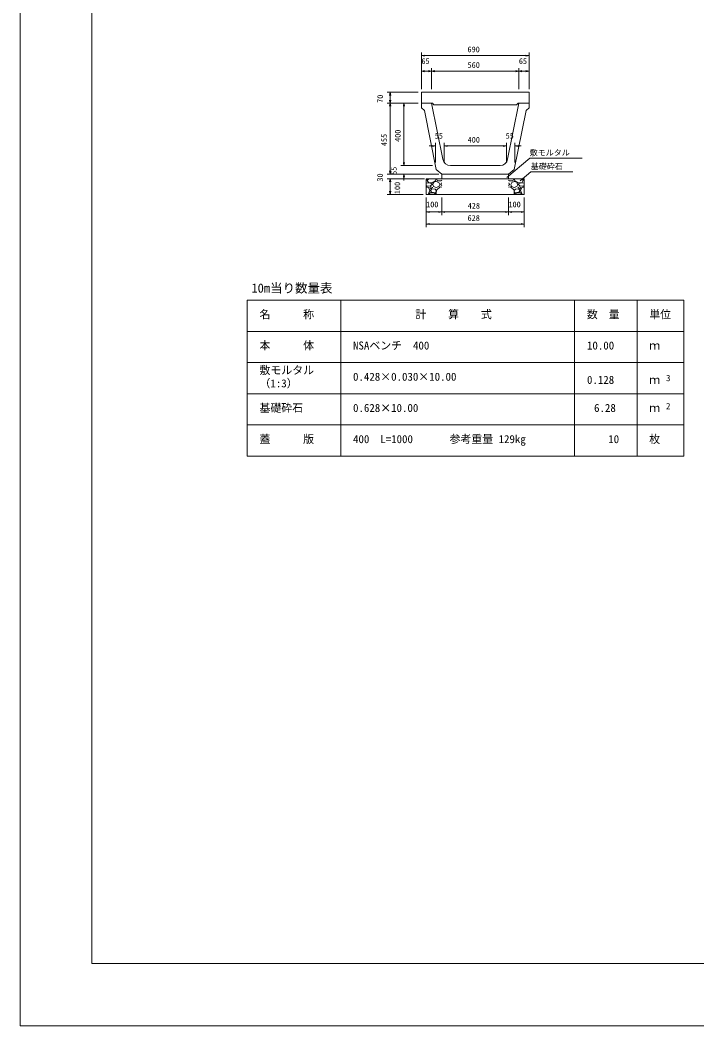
# Model space of a CAD drawing. Units: millimetres on the paper. Extents: x 0 to 841, y 0 to 594.
# Drawn here: x 0 to 217.1, y 0 to 322.4 of the extents above; entities that cross this region are included whole.
import ezdxf
from ezdxf.enums import TextEntityAlignment as Align

# ---------------------------------------------------------------- set-up
doc = ezdxf.new("R2010")
doc.units = ezdxf.units.MM
for name, color, linetype, lineweight in [('D-MTR-FRAM（材料表図枠）', 2, 'Continuous', 18), ('D-STR-DIM（寸法）', 7, 'Continuous', 18), ('D-STR-HTXT（旗揚げ）', 7, 'Continuous', 18), ('D-STR-STRn（構造物）', 7, 'Continuous', 18), ('D-STR（構造物外形線）', 1, 'Continuous', 18), ('D-TTL(外枠）', 2, 'Continuous', 18), ('DEFPOINTS_2', 8, 'Continuous', 18)]:
    doc.layers.add(name, color=color, linetype=linetype, lineweight=lineweight)
for name, color, linetype in [('D-MTR-TXT(文字列）', 7, 'Continuous'), ('D-MTR（材料表タイトル）', 7, 'Continuous'), ('D-STR-TXT（文字）', 7, 'Continuous')]:
    doc.layers.add(name, color=color, linetype=linetype)
doc.styles.add('ＭＳ ゴシック', font='')
doc.styles.get('ＭＳ ゴシック').set_extended_font_data('MS Gothic')

msp = doc.modelspace()

# ---------------------------------------------------------------- linework, layer by layer
at = {"layer": 'D-MTR-FRAM（材料表図枠）'}
for p, q in [((72.846, 232.604), (212.846, 232.604)), ((72.846, 182.604), (72.846, 232.604)), ((102.846, 182.604), (102.846, 232.604)), ((177.846, 182.604), (177.846, 232.604)), ((197.846, 200.604), (197.846, 232.604)), ((197.846, 182.604), (197.846, 232.604)), ((212.846, 182.604), (212.846, 232.604)), ((72.846, 222.604), (212.846, 222.604)), ((72.846, 212.604), (212.846, 212.604)), ((72.846, 202.604), (212.846, 202.604)), ((72.846, 192.604), (212.846, 192.604)), ((72.846, 182.604), (212.846, 182.604))]:
    msp.add_line(p, q, dxfattribs=at)
at = {"layer": 'D-STR-DIM（寸法）'}
for p, q in [((128.71, 300.25), (128.71, 312.01)), ((128.71, 311.01), (129.71, 311.177)), ((129.71, 310.843), (128.71, 311.01)), ((128.71, 311.01), (129.71, 311.01)), ((162.21, 311.01), (129.71, 311.01)), ((162.21, 311.177), (163.21, 311.01)), ((163.21, 311.01), (162.21, 310.843)), ((163.21, 311.01), (162.21, 311.01)), ((163.21, 300.25), (163.21, 312.01)), ((128.71, 300.25), (128.71, 306.992)), ((131.96, 300.25), (131.96, 306.992)), ((131.96, 300.25), (131.96, 306.992)), ((159.96, 300.25), (159.96, 306.992)), ((159.96, 300.25), (159.96, 306.992)), ((163.21, 300.25), (163.21, 306.992)), ((128.71, 305.992), (129.71, 306.158)), ((129.71, 305.825), (128.71, 305.992)), ((128.71, 305.992), (129.71, 305.992)), ((129.71, 305.992), (130.96, 305.992)), ((130.96, 306.158), (131.96, 305.992)), ((131.96, 305.992), (130.96, 305.825)), ((131.96, 305.992), (130.96, 305.992)), ((131.96, 305.992), (132.96, 306.158)), ((132.96, 305.825), (131.96, 305.992)), ((131.96, 305.992), (132.96, 305.992)), ((132.96, 305.992), (158.96, 305.992)), ((158.96, 306.158), (159.96, 305.992)), ((159.96, 305.992), (158.96, 305.825)), ((159.96, 305.992), (158.96, 305.992)), ((159.96, 305.992), (160.96, 306.158)), ((160.96, 305.825), (159.96, 305.992)), ((159.96, 305.992), (160.96, 305.992)), ((162.21, 305.992), (160.96, 305.992)), ((162.21, 306.158), (163.21, 305.992)), ((163.21, 305.992), (162.21, 305.825)), ((163.21, 305.992), (162.21, 305.992)), ((127.71, 299.25), (117.684, 299.25)), ((118.518, 298.25), (118.684, 299.25)), ((118.684, 295.75), (118.518, 296.75)), ((118.684, 299.25), (118.851, 298.25)), ((118.684, 299.25), (118.684, 298.25)), ((118.684, 298.25), (118.684, 296.75)), ((118.851, 296.75), (118.684, 295.75)), ((118.684, 295.75), (118.684, 296.75)), ((127.71, 295.75), (117.684, 295.75)), ((127.71, 295.75), (117.684, 295.75)), ((118.518, 294.75), (118.684, 295.75)), ((118.684, 295.75), (118.851, 294.75)), ((118.684, 295.75), (118.684, 294.75)), ((118.684, 294.75), (118.684, 274)), ((127.71, 295.75), (122.086, 295.75)), ((122.919, 294.75), (123.086, 295.75)), ((123.086, 295.75), (123.253, 294.75)), ((123.086, 295.75), (123.086, 294.75)), ((123.086, 294.75), (123.086, 276.75)), ((132.21, 282.056), (131.21, 282.056)), ((132.21, 282.223), (133.21, 282.056)), ((133.21, 282.056), (132.21, 281.89)), ((133.21, 282.056), (132.21, 282.056)), ((133.21, 276.75), (133.21, 283.056)), ((135.96, 276.75), (135.96, 283.056)), ((135.96, 276.75), (135.96, 283.056)), ((135.96, 282.056), (136.96, 282.223)), ((135.96, 282.056), (136.96, 282.223)), ((136.96, 281.89), (135.96, 282.056)), ((135.96, 282.056), (136.96, 282.056)), ((136.96, 281.89), (135.96, 282.056)), ((135.96, 282.056), (136.96, 282.056)), ((136.96, 282.056), (137.96, 282.056)), ((154.96, 282.056), (136.96, 282.056)), ((154.96, 282.056), (153.96, 282.056)), ((154.96, 282.223), (155.96, 282.056)), ((154.96, 282.223), (155.96, 282.056)), ((155.96, 282.056), (154.96, 281.89)), ((155.96, 282.056), (154.96, 282.056)), ((155.96, 282.056), (154.96, 281.89)), ((155.96, 282.056), (154.96, 282.056)), ((155.96, 276.75), (155.96, 283.056)), ((155.96, 276.75), (155.96, 283.056)), ((158.71, 276.75), (158.71, 283.056)), ((158.71, 282.056), (159.71, 282.223)), ((159.71, 281.89), (158.71, 282.056)), ((158.71, 282.056), (159.71, 282.056)), ((159.71, 282.056), (160.71, 282.056)), ((123.086, 276.75), (123.086, 277.75)), ((118.684, 274), (118.684, 275)), ((118.684, 274), (118.684, 275)), ((132.21, 275.75), (122.086, 275.75)), ((132.21, 275.75), (122.086, 275.75)), ((123.086, 275.75), (122.919, 276.75)), ((123.086, 275.75), (122.919, 276.75)), ((123.253, 276.75), (123.086, 275.75)), ((123.086, 275.75), (123.086, 276.75)), ((123.253, 276.75), (123.086, 275.75)), ((123.086, 275.75), (123.086, 276.75)), ((134.26, 273), (117.684, 273)), ((134.26, 273), (117.684, 273)), ((134.26, 273), (117.684, 273)), ((129.26, 271.5), (117.684, 271.5)), ((129.26, 271.5), (117.684, 271.5)), ((129.71, 271.5), (117.684, 271.5)), ((118.684, 273), (118.518, 274)), ((118.684, 273), (118.518, 274)), ((118.684, 273), (118.518, 274)), ((118.518, 270.5), (118.684, 271.5)), ((118.518, 270.5), (118.684, 271.5)), ((118.518, 270.5), (118.684, 271.5)), ((118.851, 274), (118.684, 273)), ((118.684, 273), (118.684, 274)), ((118.851, 274), (118.684, 273)), ((118.684, 273), (118.684, 274)), ((118.851, 274), (118.684, 273)), ((118.684, 273), (118.684, 274)), ((118.684, 271.5), (118.851, 270.5)), ((118.684, 271.5), (118.684, 270.5)), ((118.684, 271.5), (118.851, 270.5)), ((118.684, 271.5), (118.684, 270.5)), ((118.684, 271.5), (118.851, 270.5)), ((118.684, 271.5), (118.684, 270.5)), ((134.26, 273), (122.086, 273)), ((122.919, 272), (123.086, 273)), ((123.086, 273), (123.253, 272)), ((123.086, 273), (123.086, 272)), ((123.086, 272), (123.086, 271)), ((118.684, 270.5), (118.684, 269.5)), ((118.684, 270.5), (118.684, 269.5)), ((118.684, 270.5), (118.684, 267.5)), ((129.26, 266.5), (117.684, 266.5)), ((118.684, 266.5), (118.518, 267.5)), ((118.851, 267.5), (118.684, 266.5)), ((118.684, 266.5), (118.684, 267.5)), ((130.26, 265.5), (130.26, 255.971)), ((130.26, 265.5), (130.26, 259.889)), ((135.26, 265.5), (135.26, 259.889)), ((135.26, 265.5), (135.26, 259.889)), ((156.66, 265.5), (156.66, 259.889)), ((156.66, 265.5), (156.66, 259.889)), ((161.66, 265.5), (161.66, 259.889)), ((161.66, 265.5), (161.66, 255.971)), ((130.26, 260.889), (131.26, 261.055)), ((131.26, 260.722), (130.26, 260.889)), ((130.26, 260.889), (131.26, 260.889)), ((134.26, 260.889), (131.26, 260.889)), ((134.26, 261.055), (135.26, 260.889)), ((135.26, 260.889), (134.26, 260.722)), ((135.26, 260.889), (134.26, 260.889)), ((135.26, 260.889), (136.26, 261.055)), ((136.26, 260.722), (135.26, 260.889)), ((135.26, 260.889), (136.26, 260.889)), ((155.66, 260.889), (136.26, 260.889)), ((155.66, 261.055), (156.66, 260.889)), ((156.66, 260.889), (155.66, 260.722)), ((156.66, 260.889), (155.66, 260.889)), ((156.66, 260.889), (157.66, 261.055)), ((157.66, 260.722), (156.66, 260.889)), ((156.66, 260.889), (157.66, 260.889)), ((157.66, 260.889), (160.66, 260.889)), ((160.66, 261.055), (161.66, 260.889)), ((161.66, 260.889), (160.66, 260.722)), ((161.66, 260.889), (160.66, 260.889)), ((130.26, 256.971), (131.26, 257.138)), ((131.26, 256.804), (130.26, 256.971)), ((130.26, 256.971), (131.26, 256.971)), ((160.66, 256.971), (131.26, 256.971)), ((160.66, 257.138), (161.66, 256.971)), ((161.66, 256.971), (160.66, 256.804)), ((161.66, 256.971), (160.66, 256.971))]:
    msp.add_line(p, q, dxfattribs=at)
at = {"layer": 'D-STR-HTXT（旗揚げ）'}
for p, q in [((156.104, 271.965), (163.447, 278.135)), ((180.303, 278.135), (163.447, 278.135)), ((160.344, 270.888), (163.783, 273.771)), ((177.257, 273.771), (163.783, 273.771))]:
    msp.add_line(p, q, dxfattribs=at)
at = {"layer": 'D-STR-STRn（構造物）'}
for p, q in [((135.26, 271.5), (130.26, 271.5)), ((130.26, 271.5), (130.26, 266.5)), ((130.26, 271.065), (130.823, 271.5)), ((130.569, 270.948), (131.066, 271.5)), ((130.928, 270.345), (130.578, 270.945)), ((133.221, 270.794), (132.171, 270.244)), ((133.42, 271.497), (133.22, 270.797)), ((133.591, 271.5), (133.86, 270.859)), ((133.866, 270.845), (134.916, 270.795)), ((134.919, 270.801), (135.26, 271.065)), ((135.26, 273), (135.26, 271.5)), ((156.66, 271.5), (135.26, 271.5)), ((156.66, 273), (156.66, 271.5)), ((156.66, 271.5), (161.66, 271.5)), ((157.001, 270.801), (156.66, 271.065)), ((158.054, 270.845), (157.004, 270.795)), ((158.329, 271.5), (158.06, 270.859)), ((158.5, 271.497), (158.7, 270.797)), ((158.699, 270.794), (159.749, 270.244)), ((161.351, 270.948), (160.854, 271.5)), ((160.991, 270.345), (161.341, 270.945)), ((161.66, 271.065), (161.097, 271.5)), ((161.66, 271.5), (161.66, 266.5)), ((131.023, 270.192), (130.26, 270.112)), ((130.467, 269.114), (130.26, 269.34)), ((130.87, 268.793), (130.26, 268.844)), ((131.615, 269.201), (130.465, 269.101)), ((131.43, 267.901), (130.88, 268.801)), ((132.165, 270.258), (130.915, 270.358)), ((132.017, 269.951), (131.017, 270.201)), ((131.019, 266.646), (131.419, 267.896)), ((131.367, 268.748), (131.567, 268.248)), ((131.718, 268.896), (131.368, 268.746)), ((131.567, 268.249), (132.317, 268.699)), ((131.567, 267.8), (131.967, 267.2)), ((132.068, 268.298), (131.568, 267.798)), ((132.069, 269.698), (131.619, 269.198)), ((132.32, 268.699), (131.72, 268.899)), ((132.069, 269.695), (132.019, 269.945)), ((133.074, 268.151), (132.074, 268.301)), ((132.314, 269.699), (132.614, 268.999)), ((132.367, 269.697), (132.667, 270.397)), ((132.615, 268.994), (133.465, 268.744)), ((132.669, 270.398), (133.469, 270.648)), ((133.479, 267.787), (133.079, 268.137)), ((133.516, 267.85), (133.466, 266.8)), ((133.467, 270.647), (134.267, 270.347)), ((133.469, 267.498), (133.469, 267.798)), ((133.471, 268.745), (134.321, 268.995)), ((134.67, 268.897), (133.52, 267.847)), ((134.269, 270.346), (134.569, 269.696)), ((134.317, 269), (134.567, 269.7)), ((135.26, 268.844), (134.67, 268.893)), ((135.26, 269.34), (134.917, 269.714)), ((134.918, 269.699), (135.068, 270.099)), ((135.26, 270.112), (135.073, 270.092)), ((156.66, 270.112), (156.847, 270.092)), ((156.66, 269.34), (157.003, 269.714)), ((156.66, 268.844), (157.25, 268.893)), ((157.002, 269.699), (156.852, 270.099)), ((157.25, 268.897), (158.4, 267.847)), ((157.651, 270.346), (157.351, 269.696)), ((157.603, 269), (157.353, 269.7)), ((158.449, 268.745), (157.599, 268.995)), ((158.453, 270.647), (157.653, 270.347)), ((158.404, 267.85), (158.454, 266.8)), ((158.441, 267.787), (158.841, 268.137)), ((159.251, 270.398), (158.451, 270.648)), ((158.451, 267.498), (158.451, 267.798)), ((159.305, 268.994), (158.455, 268.744)), ((158.846, 268.151), (159.846, 268.301)), ((159.552, 269.697), (159.252, 270.397)), ((159.606, 269.699), (159.306, 268.999)), ((159.6, 268.699), (160.2, 268.899)), ((160.353, 268.249), (159.603, 268.699)), ((159.754, 270.258), (161.004, 270.358)), ((159.851, 269.695), (159.901, 269.945)), ((159.851, 269.698), (160.301, 269.198)), ((159.852, 268.298), (160.352, 267.798)), ((159.903, 269.951), (160.903, 270.201)), ((160.353, 267.8), (159.953, 267.2)), ((160.202, 268.896), (160.552, 268.746)), ((160.305, 269.201), (161.455, 269.101)), ((160.553, 268.748), (160.353, 268.248)), ((160.49, 267.901), (161.04, 268.801)), ((160.901, 266.646), (160.501, 267.896)), ((160.897, 270.192), (161.66, 270.112)), ((161.05, 268.793), (161.66, 268.844)), ((161.453, 269.114), (161.66, 269.34)), ((130.26, 266.5), (161.66, 266.5)), ((130.823, 266.5), (131.019, 266.651)), ((131.066, 266.5), (131.469, 266.948)), ((131.469, 266.948), (132.769, 266.948)), ((131.97, 267.196), (133.22, 267.046)), ((132.767, 266.959), (133.417, 266.509)), ((133.22, 267.048), (133.47, 267.498)), ((133.46, 266.809), (133.591, 266.5)), ((158.459, 266.809), (158.329, 266.5)), ((158.7, 267.048), (158.45, 267.498)), ((159.153, 266.959), (158.503, 266.509)), ((159.95, 267.196), (158.7, 267.046)), ((160.451, 266.948), (159.151, 266.948)), ((160.854, 266.5), (160.451, 266.948)), ((161.097, 266.5), (160.901, 266.651))]:
    msp.add_line(p, q, dxfattribs=at)
at = {"layer": 'D-STR（構造物外形線）'}
for p, q in [((128.71, 299.25), (163.21, 299.25)), ((128.71, 295.75), (128.71, 299.25)), ((163.21, 295.75), (163.21, 299.25)), ((128.71, 295.75), (128.71, 294.25)), ((131.96, 295.75), (128.71, 295.75)), ((132.21, 295.75), (128.71, 295.75)), ((128.71, 294.25), (129.671, 293.443)), ((129.671, 293.443), (133.46, 274.5)), ((131.96, 295.75), (135.558, 277.76)), ((132.21, 295.75), (132.71, 295.25)), ((132.71, 295.25), (159.21, 295.25)), ((156.362, 277.76), (159.96, 295.75)), ((158.46, 274.5), (162.249, 293.443)), ((159.21, 295.25), (159.71, 295.75)), ((159.71, 295.75), (163.21, 295.75)), ((159.96, 295.75), (163.21, 295.75)), ((163.21, 294.25), (162.249, 293.443)), ((163.21, 295.75), (163.21, 294.25)), ((135.26, 273), (133.46, 274.5)), ((138.009, 275.75), (153.91, 275.75)), ((156.66, 273), (158.46, 274.5)), ((135.26, 273), (156.66, 273))]:
    msp.add_line(p, q, dxfattribs=at)
for centre, start, end in [((138.009, 278.25), 191.30993, 270), ((153.91, 278.25), 270, 348.69007)]:
    msp.add_arc(centre, 2.5, start, end, dxfattribs=at)
at = {"layer": 'D-TTL(外枠）'}
for p, q in [((23, 20), (23, 574)), ((818, 20), (23, 20))]:
    msp.add_line(p, q, dxfattribs=at)
at = {"layer": 'DEFPOINTS_2'}
for q in [(0, 594), (841, 0)]:
    msp.add_line((0, 0), q, dxfattribs=at)

# ---------------------------------------------------------------- texts
at = {"layer": 'D-MTR-TXT(文字列）', "style": 'ＭＳ ゴシック'}
for s, height, p in [('名\u3000\u3000\u3000称', 2.566, (76.769, 226.007)), ('計\u3000\u3000算\u3000\u3000式', 2.566, (126.777, 226.007)), ('数\u3000量', 2.566, (181.769, 226.007)), ('単位', 2.566, (201.769, 226.007)), ('本\u3000\u3000\u3000体', 2.566, (76.769, 216.007)), ('NSAベンチ\u3000400', 2.566, (106.769, 216.007)), ('10.00', 2.566, (181.796, 216.007)), ('ｍ', 2.566, (201.769, 216.007)), ('敷モルタル', 2.566, (76.769, 208.107)), ('（1:3）', 2.566, (76.769, 203.885)), ('0.428×0.030×10.00', 2.566, (106.769, 206.007)), ('0.128', 2.566, (181.796, 205.007)), ('ｍ', 2.566, (201.769, 205.007)), ('3', 2.053, (207.171, 206.011)), ('基礎砕石', 2.566, (76.769, 196.007)), ('0.628×10.00', 2.566, (106.769, 196.007)), ('6.28', 2.566, (184.07, 196.007)), ('ｍ', 2.566, (201.769, 196.007)), ('2', 2.053, (207.171, 197.011)), ('蓋\u3000\u3000\u3000版', 2.566, (76.769, 186.007)), ('400\u3000L=1000  ', 2.566, (106.769, 186.007)), ('参考重量 129kg', 2.566, (137.706, 186.007)), ('10', 2.566, (188.618, 186.007)), ('枚', 2.566, (201.769, 186.007))]:
    msp.add_text(s, height=height, dxfattribs=at).set_placement(p, align=Align.BOTTOM_LEFT)
at = {"layer": 'D-MTR（材料表タイトル）', "style": 'ＭＳ ゴシック'}
msp.add_text('10m当り数量表', height=2.933, dxfattribs=at).set_placement((74.188, 234.129), align=Align.BOTTOM_LEFT)
at = {"layer": 'D-STR-DIM（寸法）', "style": 'ＭＳ ゴシック'}
for s, p in [('690', (143.498, 311.51)), ('65', (128.717, 307.742)), ('65', (159.967, 307.742)), ('560', (143.517, 306.492)), ('55', (132.986, 283.806)), ('400', (143.536, 282.556)), ('55', (155.736, 283.806)), ('100', (130.228, 261.803)), ('428', (143.555, 261.389)), ('100', (156.628, 261.803)), ('628', (143.517, 257.471))]:
    msp.add_text(s, height=1.833, dxfattribs=at).set_placement(p, align=Align.BOTTOM_LEFT)
for s, p in [('70', (116.934, 295.838)), ('400', (122.586, 283.326)), ('455', (118.184, 281.983)), ('55', (121.336, 272.776)), ('30', (116.894, 270.619)), ('30', (116.894, 270.619)), ('100', (122.436, 266.591))]:
    msp.add_text(s, height=1.833, rotation=90, dxfattribs=at).set_placement(p, align=Align.BOTTOM_LEFT)
at = {"layer": 'D-STR-TXT（文字）', "style": 'ＭＳ ゴシック'}
for s, p in [('敷モルタル', (163.447, 278.387)), ('基礎砕石', (163.783, 274.023))]:
    msp.add_text(s, height=1.833, dxfattribs=at).set_placement(p, align=Align.BOTTOM_LEFT)

doc.saveas('drawing.dxf')
